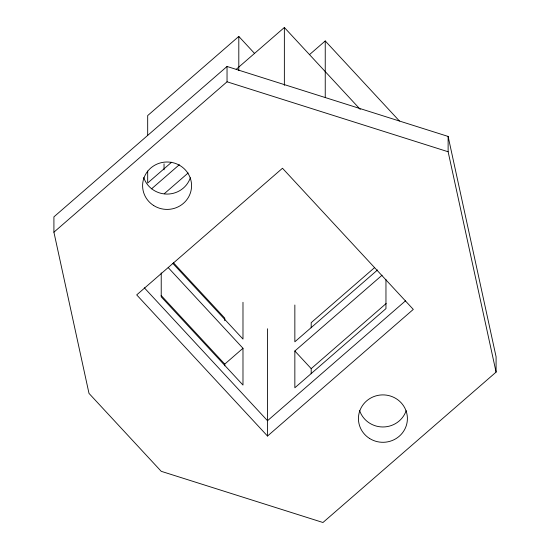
<?xml version="1.0" encoding="UTF-8"?>
<svg xmlns="http://www.w3.org/2000/svg" width="550" height="550" viewBox="0 0 550 550"><rect width="100%" height="100%" fill="white"/><g stroke="black" fill="none" stroke-linecap="round" stroke-linejoin="round"><path stroke-width="0.82" d="M254.567 53.439L238.803 36.424L147.682 115.576L147.682 135.162M227.04 66.474L53.914 216.865L53.914 232.189L88.997 393.394L161.219 471.316L322.96 522.5L496.086 372.109L496.086 356.785L448.126 136.434L227.04 66.474L227.04 81.799L53.914 232.189M236.218 69.321L284.364 27.5L360.277 109.416M171.593 162.243L147.682 183.012L147.682 171.036M151.559 188.836L179.348 164.697M309.533 54.601L325.243 40.954L399.403 120.979M164.257 193.731L188.169 172.961M224.758 365.819L224.758 364.107L242.983 348.274L168.231 267.623M374.529 267.651L311.197 322.664L311.197 327.793M377.561 269.947L294.848 341.798L294.848 305.016M385.962 279.544L385.962 308.626L294.848 387.777L294.848 350.996L382.085 275.213M311.197 373.773L311.197 368.638L386.162 303.518M405.522 300.829L267.513 420.716L144.292 287.767M267.513 436.047L413.297 309.403L282.487 168.252L136.703 294.896L267.513 436.047L267.513 328.762M227.04 81.799L448.126 151.759L496.086 372.109M294.848 350.996L311.197 368.638M173.367 262.68L224.758 318.127L224.758 320.698M172.906 263.464L242.983 339.082L242.983 302.301M161.109 295.426L224.758 364.107M448.126 136.434L448.126 151.759M325.243 40.954L325.243 97.267M284.364 27.5L284.364 85.394M242.983 348.274L242.983 385.055L161.226 296.842L161.226 272.889M238.803 36.424L238.803 70.496M164.037 163.873L164.037 169.861M190.355 177.739A24.482 23.705 0 0 1 166.959 194.081A24.482 23.705 0 0 1 143.736 177.512M406.189 410.637A24.482 23.705 0 0 1 382.793 426.972A24.482 23.705 0 0 1 359.569 410.403M153.711 205.562A24.482 23.705 0 0 0 191.531 186.986A24.482 23.705 0 0 0 156.007 164.567A24.482 23.705 0 0 0 153.711 205.562M369.545 438.453A24.482 23.705 0 0 0 407.364 419.877A24.482 23.705 0 0 0 371.841 397.457A24.482 23.705 0 0 0 369.545 438.453"/></g></svg>
